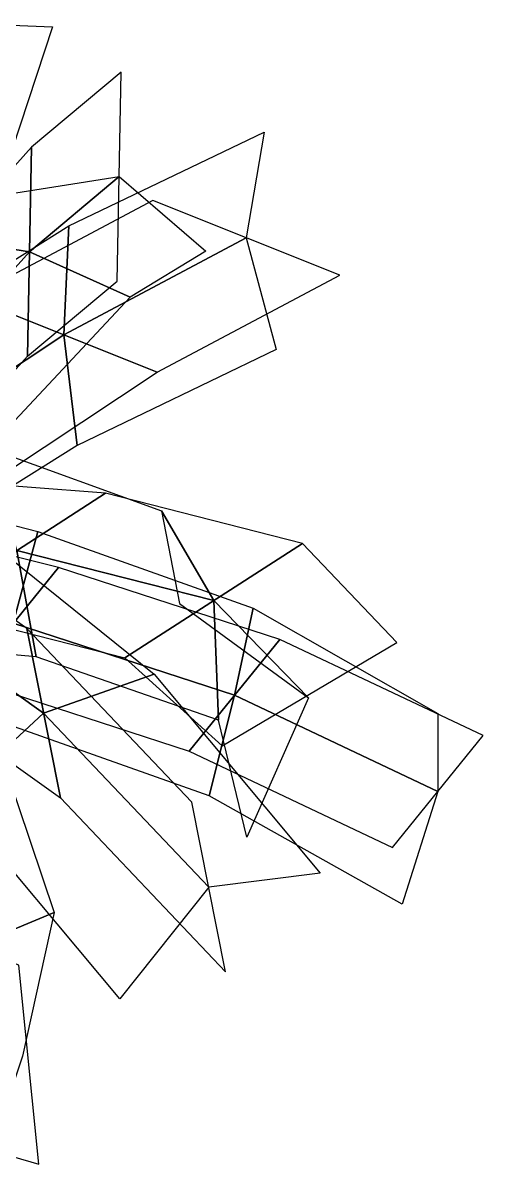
# Model space of a CAD drawing. Header units: metres. Extents: x -1.48 to 1.94, y -0.84 to 2.55.
# Drawn here: x 0.775 to 1.936, y -0.55 to 2.33 of the extents above; entities that cross this region are included whole.
import ezdxf

# ---------------------------------------------------------------- set-up
doc = ezdxf.new("R2010")
doc.units = ezdxf.units.M

msp = doc.modelspace()

# ---------------------------------------------------------------- linework, layer by layer
at = {"layer": 'coconut_palm8_leaves'}
for points in [[(0.705982, 1.88546, 4.337972), (0.456628, 1.895792, 4.225685), (0.600842, 2.330497, 3.947218), (0.850241, 2.320346, 4.060146)], [(0.796889, 2.016563, 4.152836), (0.786646, 1.489125, 3.856473), (1.012866, 1.67863, 3.272864), (1.02311, 2.206069, 3.569229)], [(0.878284, 1.542928, 5.695095), (0.89079, 1.81846, 5.523674), (1.384082, 2.054451, 5.834086), (1.338496, 1.787741, 6.048879)], [(0.500657, 1.685878, 4.583955), (0.490413, 1.158439, 4.287591), (0.786646, 1.489125, 3.856473), (0.796889, 2.016563, 4.152836)], [(0.791767, 1.752844, 4.004654), (0.504806, 1.79764, 3.825514), (0.67175, 1.887807, 3.194294), (1.017988, 1.94235, 3.421048)], [(1.046184, 1.637879, 4.094583), (0.791767, 1.752844, 4.004654), (1.017988, 1.94235, 3.421048), (1.237069, 1.754047, 3.425601)], [(0.642388, 1.637162, 5.881935), (1.11418, 1.448693, 5.508255), (1.574392, 1.693507, 5.862039), (1.1026, 1.881976, 6.235718)], [(0.4978, 1.290575, 5.272522), (0.494044, 1.569454, 5.119843), (0.89079, 1.81846, 5.523674), (0.878284, 1.542928, 5.695095)], [(0.495535, 1.422158, 4.435774), (0.231609, 1.507407, 4.282593), (0.504806, 1.79764, 3.825514), (0.791767, 1.752844, 4.004654)], [(0.911806, 1.264304, 5.830084), (0.878284, 1.542928, 5.695095), (1.338496, 1.787741, 6.048879), (1.413744, 1.505797, 6.149496)], [(0.755238, 1.32664, 4.572679), (0.495535, 1.422158, 4.435774), (0.791767, 1.752844, 4.004654), (1.046184, 1.637879, 4.094583)], [(0.261904, 1.38481, 5.459361), (0.733696, 1.19634, 5.085682), (1.11418, 1.448693, 5.508255), (0.642388, 1.637162, 5.881935)], [(0.509684, 1.011415, 5.419457), (0.4978, 1.290575, 5.272522), (0.878284, 1.542928, 5.695095), (0.911806, 1.264304, 5.830084)], [(0.759921, 0.998941, 4.612999), (0.697602, 1.253763, 4.410193), (1.124594, 1.098861, 3.939817), (1.256558, 0.872615, 4.200072)], [(0.389887, 1.189446, 4.971404), (-0.058106, 0.900574, 4.718954), (0.535924, 0.854504, 4.486773), (0.983917, 1.143377, 4.739224)], [(0.18031, 0.958413, 4.539279), (0.24705, 1.192308, 4.364659), (0.812903, 1.047314, 4.373966), (0.750449, 0.815529, 4.555964)], [(0.983917, 1.143377, 4.739224), (0.535924, 0.854504, 4.486773), (1.032562, 0.728179, 4.073847), (1.480555, 1.017051, 4.326298)], [(0.29461, 1.099307, 4.767576), (0.066011, 0.817519, 4.310982), (0.63615, 0.674635, 4.327667), (0.864749, 0.956423, 4.784262)], [(1.256558, 0.872615, 4.200072), (1.124594, 1.098861, 3.939817), (1.17012, 0.865337, 3.290182), (1.495693, 0.627498, 3.539885)], [(0.212441, 0.78405, 5.035809), (0.16589, 1.045009, 4.845178), (0.759921, 0.998941, 4.612999), (0.808606, 0.730679, 4.78501)], [(0.431548, 1.054593, 5.304787), (0.516052, 0.6272, 4.885701), (0.869893, 0.374726, 5.346108), (0.785389, 0.802119, 5.765194)], [(0.750449, 0.815529, 4.555964), (0.812903, 1.047314, 4.373966), (1.356392, 0.853695, 4.259075), (1.308854, 0.633633, 4.476731)], [(1.480555, 1.017051, 4.326298), (1.032562, 0.728179, 4.073847), (1.277975, 0.506493, 3.430596), (1.71832, 0.766821, 3.655766)], [(0.4738, 0.840897, 5.095243), (0.735478, 0.985693, 4.984049), (1.106037, 0.687145, 5.406293), (0.827641, 0.588423, 5.555652)], [(0.808606, 0.730679, 4.78501), (0.759921, 0.998941, 4.612999), (1.256558, 0.872615, 4.200072), (1.26854, 0.571049, 4.296346)], [(0.864749, 0.956423, 4.784262), (0.63615, 0.674635, 4.327667), (1.194554, 0.492739, 4.248434), (1.423153, 0.774527, 4.705029)], [(1.26854, 0.571049, 4.296346), (1.256558, 0.872615, 4.200072), (1.495693, 0.627498, 3.539885), (1.339703, 0.275759, 3.505803)], [(0.222458, 0.674844, 5.195527), (0.4738, 0.840897, 5.095243), (0.827641, 0.588423, 5.555652), (0.596337, 0.374439, 5.622989)], [(1.308854, 0.633633, 4.476731), (1.356392, 0.853695, 4.259075), (1.82217, 0.587784, 3.932852), (1.821881, 0.390856, 4.231569)], [(0.686801, 0.577724, 4.723529), (0.750449, 0.815529, 4.555964), (1.308854, 0.633633, 4.476731), (1.244904, 0.380007, 4.608075)], [(0.785389, 0.802119, 5.765194), (0.869893, 0.374726, 5.346108), (1.286181, -0.063835, 5.639416), (1.201678, 0.363559, 6.058503)], [(1.423153, 0.774527, 4.705029), (1.194554, 0.492739, 4.248434), (1.707582, 0.249962, 4.003271), (1.936181, 0.531749, 4.459866)], [(0.827641, 0.588423, 5.555652), (1.106037, 0.687145, 5.406293), (1.524801, 0.184792, 5.593977), (1.24393, 0.149862, 5.84896)], [(1.244904, 0.380007, 4.608075), (1.308854, 0.633633, 4.476731), (1.821881, 0.390856, 4.231569), (1.731877, 0.106826, 4.27801)], [(0.430684, 0.548265, 4.886676), (0.671099, 0.627839, 4.749135), (0.854023, 0.085604, 4.554725), (0.64779, -0.000414, 4.799968)], [(0.596337, 0.374439, 5.622989), (0.827641, 0.588423, 5.555652), (1.24393, 0.149862, 5.84896), (1.020105, -0.132009, 5.816264)], [(0.64779, -0.000414, 4.799968), (0.854023, 0.085604, 4.554725), (0.773882, -0.277048, 3.661144), (0.698464, -0.502981, 4.211229)], [(0.764842, -0.046961, 4.992096), (0.530738, 0.046133, 4.607841), (0.575249, -0.479436, 3.946966), (0.815517, -0.549528, 4.403358)]]:
    msp.add_3dface(points, dxfattribs=at)

doc.saveas('drawing.dxf')
